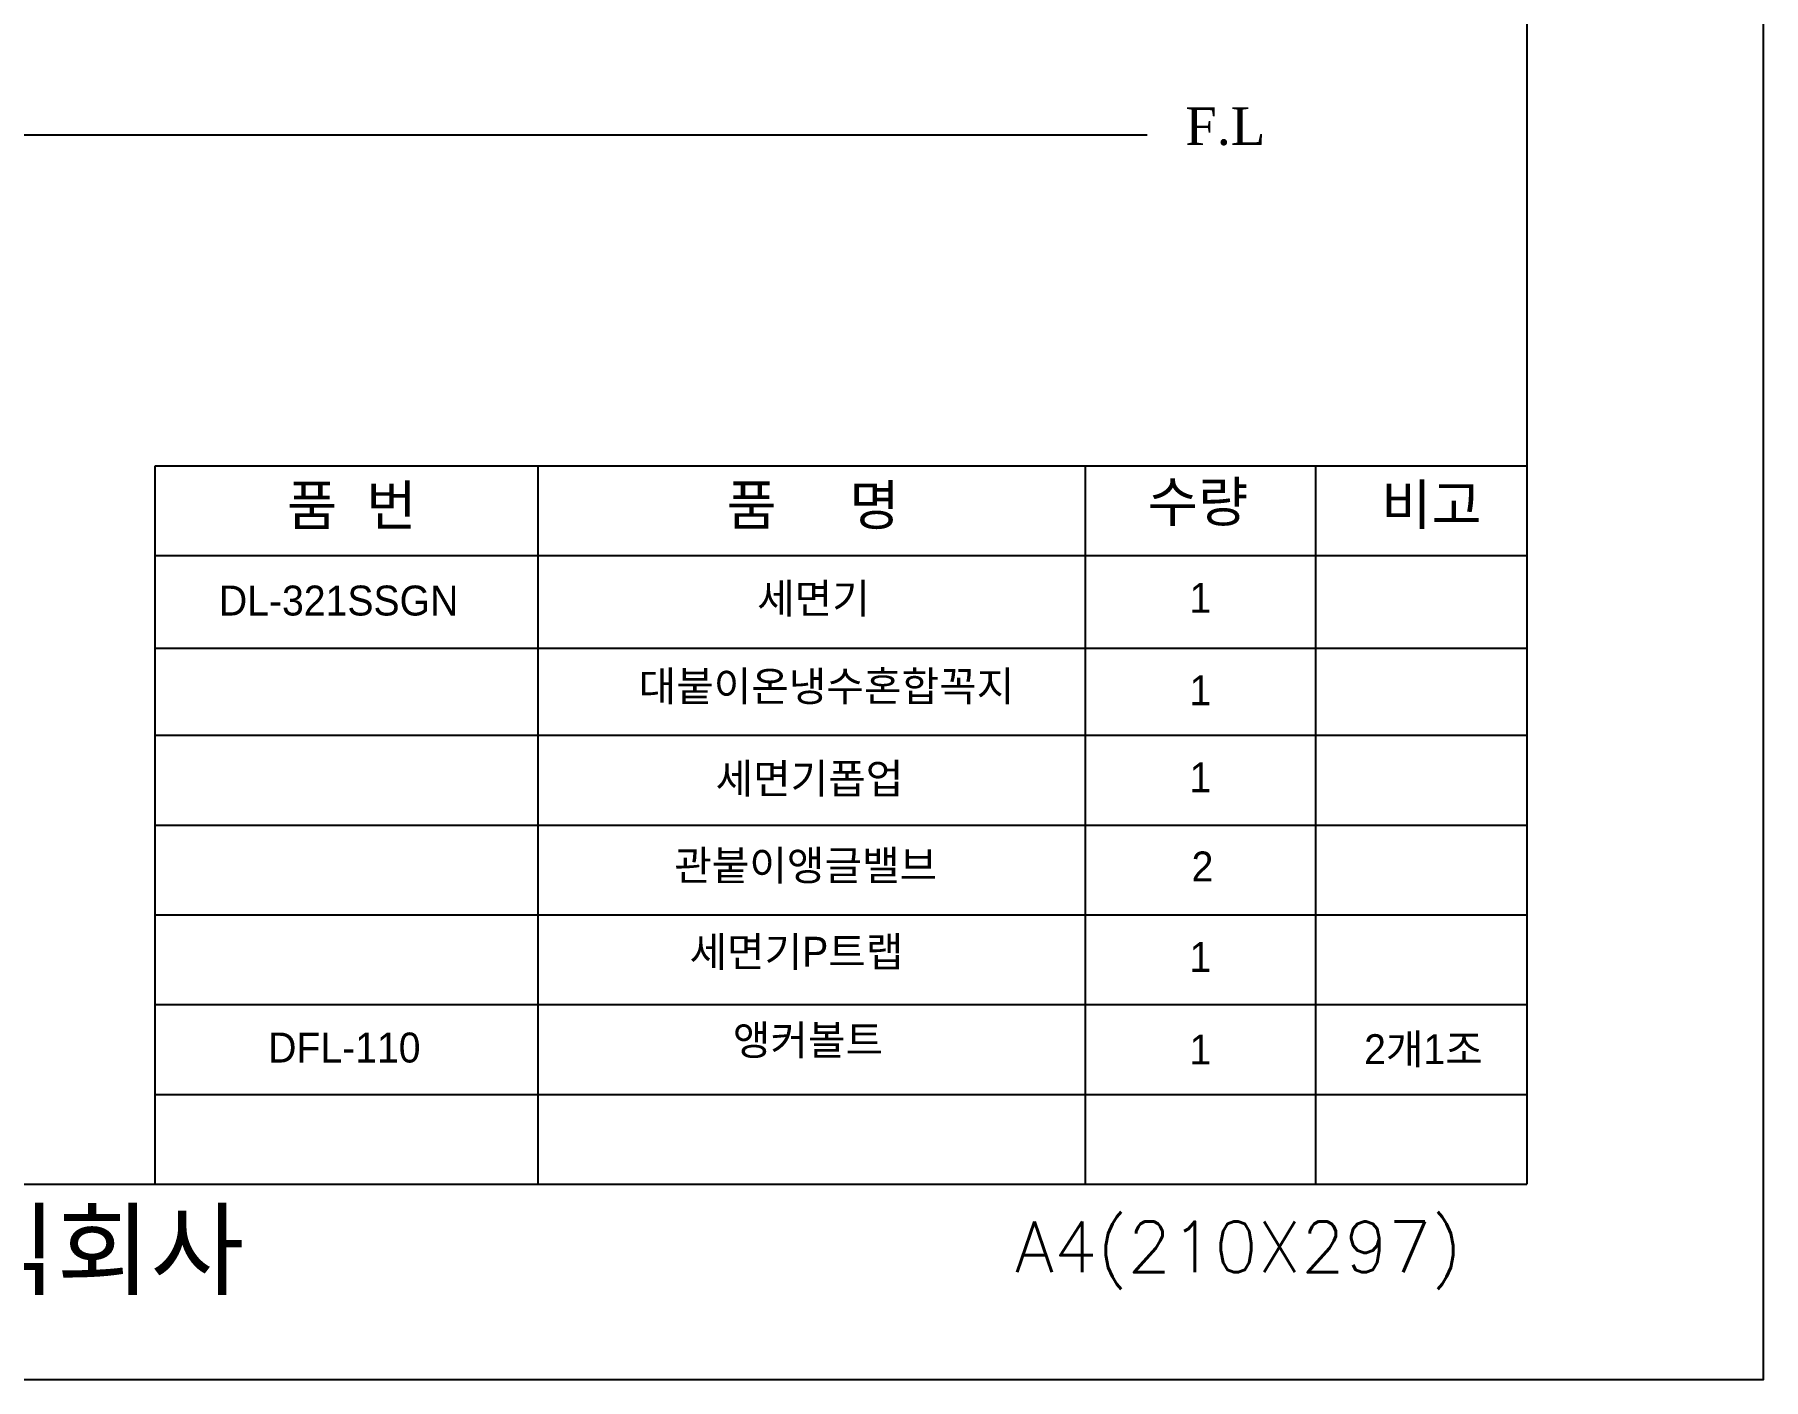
# Model space of a CAD drawing. Extents: x 60782 to 63207, y 58098 to 61529.
# Drawn here: x 62052 to 63207, y 58098 to 58997 of the extents above; entities that cross this region are included whole.
import ezdxf

# ---------------------------------------------------------------- set-up
doc = ezdxf.new("R2010")
doc.units = 0
doc.header["$MEASUREMENT"] = 0
doc.layers.get('0').update_dxf_attribs({"linetype": 'CONTINUOUS'})
doc.layers.add('Dim', color=4, linetype='CONTINUOUS')
doc.layers.add('YA', color=7, linetype='CONTINUOUS')
doc.styles.get("Standard").update_dxf_attribs({"font": 'txt.shx', "bigfont": 'ghs.shx'})
doc.styles.add('STYLE2', font='dutch.ttf', dxfattribs={"height": 25})
doc.styles.add('스타일1', font='txt.shx', dxfattribs={"bigfont": 'ghs.shx'})

msp = doc.modelspace()

# ---------------------------------------------------------------- linework, layer by layer
msp.add_line((61258.4, 58929.9), (62795.4, 58929.9, 0))
at = {"layer": 'Dim', "color": 0}
for p, q in [((62754, 58708.8), (62754, 58228.8)), ((62908, 58708.8), (62908, 58228.8)), ((62132.5, 58648.8), (63049, 58648.8)), ((62132.5, 58587), (63049, 58587)), ((62132.5, 58528.8), (63049, 58528.8)), ((62132.5, 58468.8), (63049, 58468.8)), ((62132.5, 58408.8), (63049, 58408.8))]:
    msp.add_line(p, q, dxfattribs=at)
at = {"layer": 'YA', "color": 7}
for p, q in [((63049, 61408.8), (63049, 58228.8)), ((62132.5, 58228.8), (62132.5, 58708.8)), ((62132.5, 58708.8), (63049, 58708.8)), ((62388.5, 58228.8), (62388.5, 58708.8)), ((62132.5, 58348.8), (63049, 58348.8)), ((62132.5, 58288.8), (63049, 58288.8)), ((60973, 58228.8), (63049, 58228.8))]:
    msp.add_line(p, q, dxfattribs=at)
at = {"layer": 'YA', "color": 0}
msp.add_lwpolyline([(60781.7, 58098.3), (63207.2, 58098.3), (63207.2, 61528.7), (60781.7, 61528.7)], close=True, dxfattribs=at)

# ---------------------------------------------------------------- texts
at = {"layer": 'Dim', "color": 0, "attachment_point": 1}
for s, insert, char_height, width, style in [('F.L', (62820.9, 58948.3), 25, 67.266, 'STYLE2'), ('{\\fGulim|b0|i0|c129|p50;DL-321SSGN}', (62175.2, 58628.8), 20, 17, '스타일1'), ('{\\fGulim|b0|i0|c129|p50;세면기}', (62534.8, 58630.2), 20, 147, '스타일1'), ('{\\fGulim|b0|i0|c129|p50;대붙이온냉수혼합꼭지}', (62455.6, 58571.5), 20, 290, '스타일1'), ('{\\fGulim|b0|i0|c129|p50;세면기폽업}', (62507, 58509.8), 20, 315, '스타일1'), ('{\\fGulim|b0|i0|c129|p50;관붙이앵글밸브}', (62479.4, 58451.8), 20, 212, '스타일1'), ('{\\fGulim|b0|i0|c129|p50;세면기P트랩}', (62489.6, 58394.1), 20, 212, '스타일1'), ('{\\fGulim|b0|i0|c129|p50;앵커볼트}', (62518.6, 58335.1), 20, 212, '스타일1'), ('{\\fGulim|b0|i0|c129|p50;DFL-110}', (62208.1, 58330.1), 20, 147, '스타일1'), ('{\\fGulim|b0|i0|c129|p50;2개1조}', (62940.4, 58329), 20, 212, '스타일1'), ('{\\fGulim|b0|i0|c129|p50;       대림통상주식회사\\P}', (61563, 58210), 50, 1090, '스타일1')]:
    msp.add_mtext(s, dxfattribs=dict(at, insert=insert, char_height=char_height, width=width, style=style))
at = {"layer": 'Dim', "color": 0, "attachment_point": 1, "style": '스타일1'}
for s, insert, char_height in [('{\\fGulim|b0|i0|c129|p50;품  번}', (62220.6, 58695.8), 26.746), ('{\\fGulim|b0|i0|c129|p50;품     명}', (62514.3, 58696), 26.746), ('{\\fGulim|b0|i0|c129|p50;수량}', (62795.8, 58698.2), 26.746), ('{\\fGulim|b0|i0|c129|p50;비고}', (62951.8, 58696.3), 26.746), ('{\\fGulim|b0|i0|c129|p50;1\\P}', (62823.7, 58630.6), 20), ('{\\fGulim|b0|i0|c129|p50;1\\P}', (62823.7, 58568.8), 20), ('{\\fGulim|b0|i0|c129|p50;1\\P}', (62823.7, 58510.6), 20), ('{\\fGulim|b0|i0|c129|p50;2\\P}', (62825.1, 58451.1), 20), ('{\\fGulim|b0|i0|c129|p50;1\\P}', (62823.7, 58390.6), 20), ('{\\fGulim|b0|i0|c129|p50;1\\P}', (62823.7, 58328.8), 20)]:
    msp.add_mtext(s, dxfattribs=dict(at, insert=insert, char_height=char_height))
at = {"layer": 'YA', "color": 7}
msp.add_text('A4(210X297)', height=33.819, dxfattribs=at).set_placement((62707, 58170))

doc.saveas('drawing.dxf')
